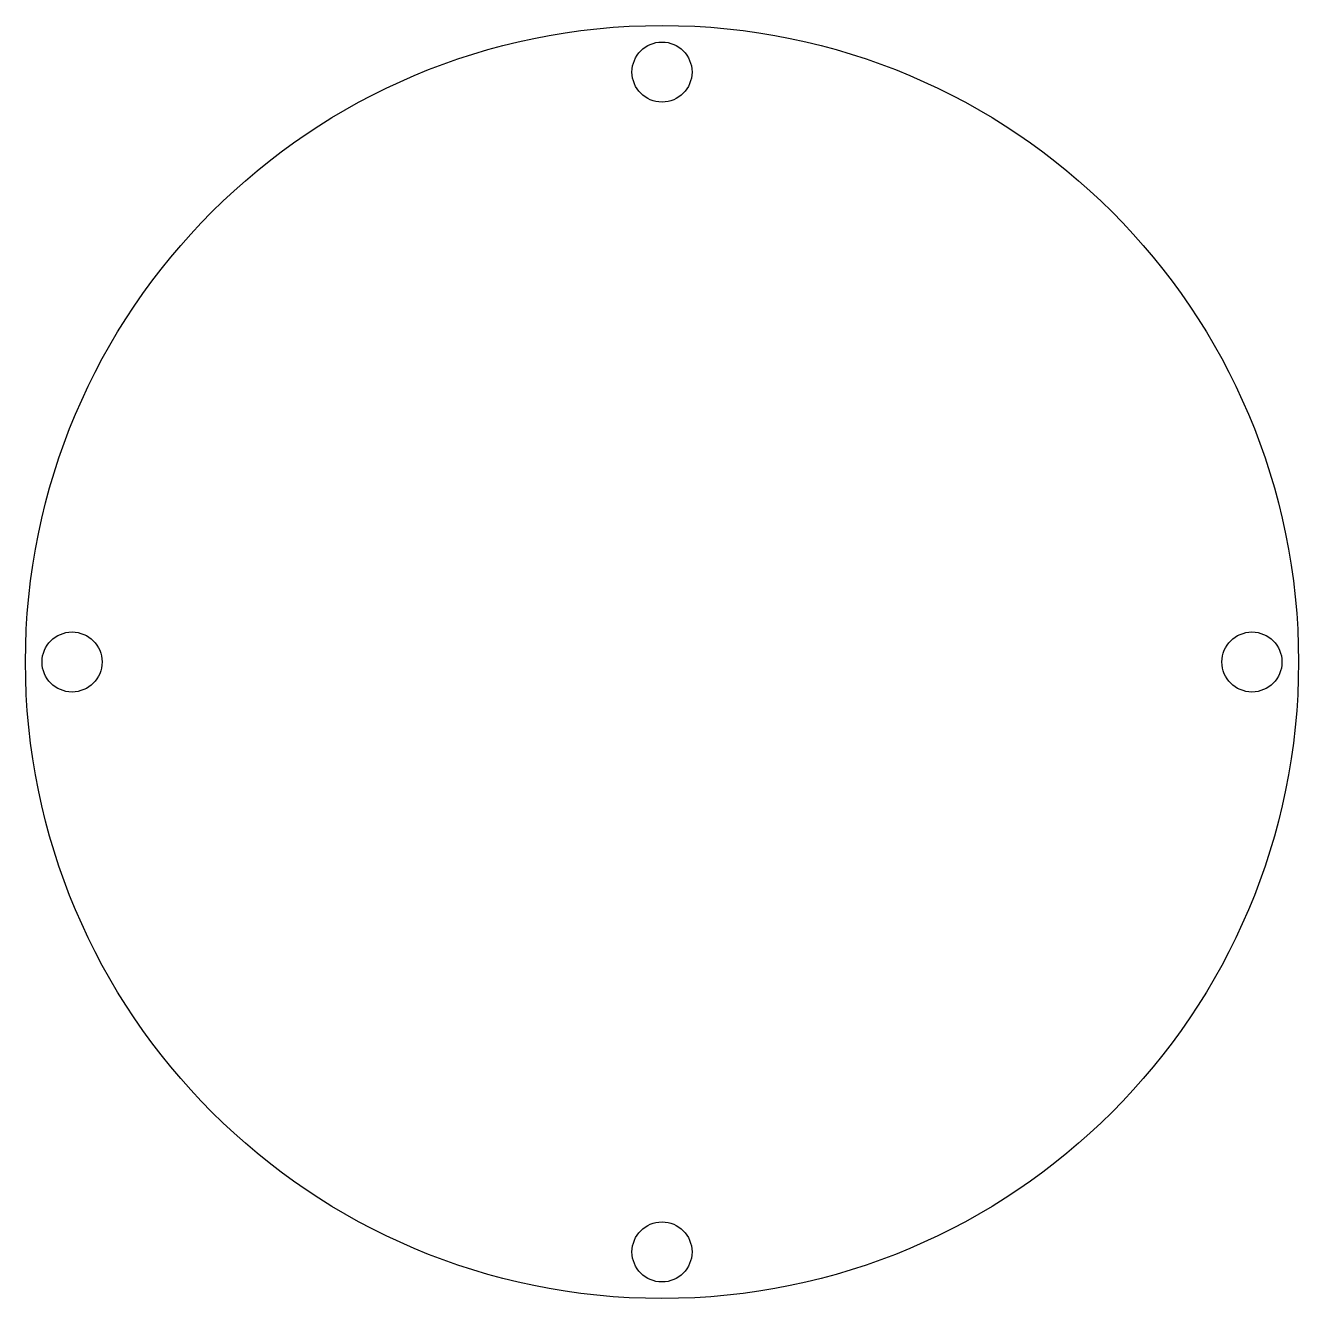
# Model space of a CAD drawing. Header units: millimetres. Extents: x -35.8 to 25.8, y -30.8 to 30.7.
import ezdxf

# ---------------------------------------------------------------- set-up
doc = ezdxf.new("R2010")
doc.units = ezdxf.units.MM
doc.layers.get('0').update_dxf_attribs({"linetype": 'CONTINUOUS'})

msp = doc.modelspace()

# ---------------------------------------------------------------- linework, layer by layer
for centre, radius in [((-5, 0), 30.75), ((-5, 28.5), 1.45), ((-33.5, 0), 1.45), ((23.5, 0), 1.45), ((-5, -28.5), 1.45)]:
    msp.add_circle(centre, radius)

doc.saveas('drawing.dxf')
